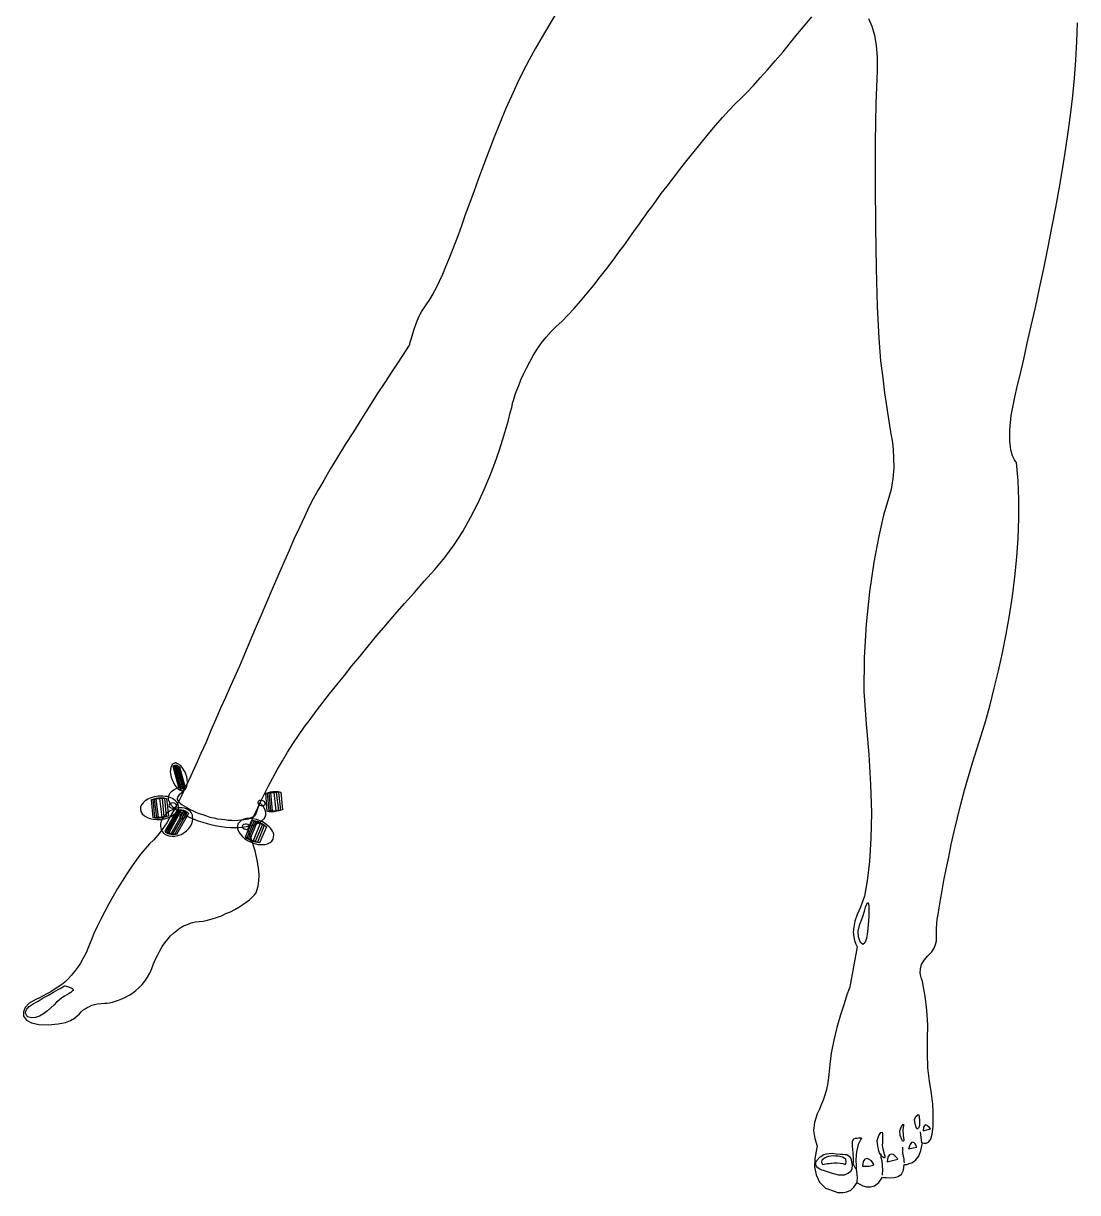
# Model space of a CAD drawing. Extents: x -23 to 78, y -124 to 50.
# Drawn here: x -22.9 to 55.5, y -123.6 to -36.7 of the extents above; entities that cross this region are included whole.
import ezdxf

# ---------------------------------------------------------------- set-up
doc = ezdxf.new("R2010")
doc.units = 0
doc.header["$LTSCALE"] = 25
for name, color, linetype in [('1', 7, 'CONTINUOUS'), ('2', 7, 'CONTINUOUS'), ('7', 7, 'CONTINUOUS')]:
    doc.layers.add(name, color=color, linetype=linetype)

msp = doc.modelspace()

# ---------------------------------------------------------------- linework, layer by layer
at = {"layer": '1', "linetype": 'CONTINUOUS'}
for points in [[(16.856, -35.731), (16.257, -36.736), (15.692, -37.688), (15.163, -38.587), (14.704, -39.416), (14.263, -40.245), (13.84, -41.127), (13.399, -42.097), (12.958, -43.085), (12.535, -44.108), (12.111, -45.149), (11.706, -46.206), (11.318, -47.23), (10.947, -48.235), (10.595, -49.205), (10.259, -50.122), (9.942, -50.986), (9.678, -51.745), (9.431, -52.433), (9.219, -52.997), (9.043, -53.438), (8.76, -54.144), (8.496, -54.779), (8.267, -55.36), (8.038, -55.872), (7.808, -56.348), (7.561, -56.789), (7.314, -57.212), (7.032, -57.618), (6.75, -58.059), (6.503, -58.535), (6.291, -59.029), (6.115, -59.505), (5.991, -59.928), (5.886, -60.264), (5.832, -60.493), (5.815, -60.581), (5.744, -60.669), (5.568, -60.951), (5.303, -61.375), (4.933, -61.939), (4.492, -62.61), (3.98, -63.386), (3.434, -64.232), (2.852, -65.131), (2.252, -66.084), (1.652, -67.037), (1.053, -67.989), (0.471, -68.923), (-0.059, -69.823), (-0.552, -70.652), (-0.975, -71.393), (-1.328, -72.028), (-1.645, -72.645), (-1.981, -73.368), (-2.351, -74.144), (-2.739, -74.973), (-3.127, -75.873), (-3.533, -76.79), (-3.956, -77.76), (-4.379, -78.73), (-4.803, -79.717), (-5.226, -80.705), (-5.632, -81.675), (-6.038, -82.628), (-6.443, -83.563), (-6.814, -84.444), (-7.184, -85.273), (-7.519, -86.032), (-7.854, -86.79), (-8.207, -87.584), (-8.559, -88.395), (-8.93, -89.242), (-9.283, -90.088), (-9.671, -90.952), (-10.041, -91.782), (-10.411, -92.61), (-10.782, -93.404), (-11.152, -94.145), (-11.505, -94.868), (-11.875, -95.503), (-12.21, -96.102), (-12.546, -96.597), (-12.863, -97.02), (-13.181, -97.355), (-13.498, -97.654), (-13.815, -98.025), (-14.15, -98.43), (-14.486, -98.872), (-14.838, -99.365), (-15.173, -99.877), (-15.526, -100.424), (-15.861, -100.97), (-16.197, -101.535), (-16.514, -102.117), (-16.814, -102.681), (-17.113, -103.246), (-17.378, -103.792), (-17.625, -104.321), (-17.837, -104.833), (-18.03, -105.309), (-18.207, -105.75), (-18.418, -106.138), (-18.613, -106.509), (-18.842, -106.844), (-19.054, -107.144), (-19.301, -107.425), (-19.548, -107.691), (-19.794, -107.92), (-20.041, -108.131), (-20.306, -108.308), (-20.57, -108.484), (-20.835, -108.66), (-21.117, -108.801), (-21.4, -108.943), (-21.664, -109.084), (-21.946, -109.207), (-22.422, -109.489), (-22.722, -109.807), (-22.863, -110.142), (-22.845, -110.459), (-22.634, -110.741), (-22.264, -110.953), (-21.717, -111.076), (-20.994, -111.095), (-20.288, -111.024), (-19.741, -110.918), (-19.353, -110.777), (-19.054, -110.6), (-18.86, -110.442), (-18.701, -110.283), (-18.577, -110.142), (-18.436, -110.019), (-18.278, -109.912), (-18.119, -109.824), (-17.96, -109.736), (-17.784, -109.648), (-17.572, -109.595), (-17.361, -109.542), (-17.096, -109.507), (-16.814, -109.489), (-16.655, -109.489), (-16.461, -109.454), (-16.249, -109.419), (-16.02, -109.348), (-15.791, -109.277), (-15.544, -109.172), (-15.279, -109.048), (-15.015, -108.907), (-14.768, -108.748), (-14.503, -108.555), (-14.274, -108.343), (-14.045, -108.113), (-13.833, -107.849), (-13.639, -107.567), (-13.462, -107.249), (-13.322, -106.915), (-13.198, -106.561), (-13.039, -106.227), (-12.881, -105.909), (-12.722, -105.592), (-12.546, -105.292), (-12.351, -105.009), (-12.14, -104.745), (-11.928, -104.498), (-11.699, -104.286), (-11.452, -104.092), (-11.205, -103.898), (-10.958, -103.757), (-10.676, -103.634), (-10.394, -103.528), (-10.111, -103.457), (-9.811, -103.422), (-9.494, -103.387), (-9.177, -103.316), (-8.842, -103.228), (-8.507, -103.122), (-8.154, -102.998), (-7.819, -102.84), (-7.483, -102.699), (-7.148, -102.522), (-6.848, -102.346), (-6.567, -102.17), (-6.302, -101.993), (-6.072, -101.817), (-5.861, -101.623), (-5.702, -101.446), (-5.579, -101.288), (-5.508, -101.129), (-5.42, -100.794), (-5.367, -100.406), (-5.35, -99.965), (-5.384, -99.436), (-5.491, -98.854), (-5.65, -98.166), (-5.879, -97.408), (-6.178, -96.543), (-6.16, -96.49), (-6.09, -96.35), (-5.984, -96.121), (-5.843, -95.803), (-5.667, -95.415), (-5.455, -94.974), (-5.226, -94.48), (-4.944, -93.933), (-4.644, -93.351), (-4.327, -92.751), (-3.991, -92.117), (-3.621, -91.482), (-3.233, -90.847), (-2.845, -90.212), (-2.422, -89.594), (-1.999, -88.995), (-1.557, -88.412), (-1.099, -87.795), (-0.605, -87.16), (-0.111, -86.508), (0.418, -85.838), (0.983, -85.15), (1.547, -84.427), (2.147, -83.704), (2.764, -82.963), (3.399, -82.187), (4.069, -81.411), (4.739, -80.617), (5.444, -79.805), (6.186, -78.977), (6.926, -78.13), (7.702, -77.284), (8.46, -76.384), (9.148, -75.432), (9.783, -74.444), (10.366, -73.404), (10.895, -72.381), (11.371, -71.34), (11.794, -70.334), (12.165, -69.365), (12.482, -68.447), (12.764, -67.601), (12.993, -66.842), (13.17, -66.172), (13.311, -65.643), (13.417, -65.238), (13.47, -64.973), (13.487, -64.884), (13.505, -64.849), (13.54, -64.726), (13.593, -64.532), (13.681, -64.267), (13.805, -63.95), (13.946, -63.597), (14.105, -63.191), (14.298, -62.768), (14.51, -62.31), (14.757, -61.851), (15.022, -61.375), (15.304, -60.899), (15.621, -60.44), (15.974, -60.016), (16.345, -59.593), (16.733, -59.223), (17.156, -58.835), (17.597, -58.376), (18.056, -57.883), (18.532, -57.336), (19.025, -56.753), (19.52, -56.154), (19.996, -55.537), (20.489, -54.92), (20.948, -54.302), (21.389, -53.703), (21.812, -53.138), (22.2, -52.592), (22.553, -52.097), (22.853, -51.674), (23.117, -51.304), (23.329, -51.004), (23.54, -50.704), (23.822, -50.334), (24.157, -49.875), (24.528, -49.346), (24.968, -48.782), (25.427, -48.182), (25.921, -47.547), (26.432, -46.877), (26.962, -46.224), (27.508, -45.554), (28.038, -44.901), (28.567, -44.284), (29.078, -43.702), (29.572, -43.155), (30.03, -42.679), (30.454, -42.256), (30.877, -41.833), (31.371, -41.321), (31.882, -40.757), (32.429, -40.139), (32.994, -39.487), (33.575, -38.817), (34.14, -38.129), (34.686, -37.459), (35.215, -36.807), (35.71, -36.207)], [(39.925, -36.331), (40.172, -36.895), (40.366, -37.583), (40.489, -38.34), (40.56, -39.222), (40.56, -40.227), (40.472, -42.644), (40.418, -45.501), (40.418, -48.623), (40.436, -51.816), (40.489, -54.92), (40.577, -57.741), (40.684, -60.087), (40.824, -61.78), (40.983, -63.032), (41.124, -64.144), (41.265, -65.114), (41.389, -65.925), (41.494, -66.578), (41.565, -67.054), (41.618, -67.336), (41.636, -67.442), (41.653, -67.547), (41.706, -67.883), (41.759, -68.359), (41.794, -68.994), (41.812, -69.717), (41.741, -70.511), (41.618, -71.34), (41.371, -72.169), (41.036, -73.245), (40.684, -74.797), (40.33, -76.719), (40.013, -78.941), (39.749, -81.34), (39.608, -83.827), (39.59, -86.331), (39.749, -88.73), (39.96, -91.023), (40.084, -93.246), (40.137, -95.344), (40.101, -97.249), (40.013, -98.96), (39.837, -100.406), (39.625, -101.553), (39.343, -102.346), (39.078, -102.91), (38.92, -103.404), (38.831, -103.845), (38.796, -104.216), (38.831, -104.551), (38.884, -104.833), (38.973, -105.097), (39.078, -105.309), (38.532, -108.272), (38.478, -108.431), (38.32, -108.872), (38.108, -109.542), (37.844, -110.353), (37.579, -111.288), (37.35, -112.24), (37.156, -113.193), (37.05, -114.058), (36.979, -114.798), (36.909, -115.415), (36.803, -115.91), (36.679, -116.332), (36.556, -116.703), (36.415, -117.038), (36.274, -117.373), (36.115, -117.708), (35.903, -118.361), (35.851, -118.961), (35.939, -119.543), (36.115, -120.125), (36.08, -120.248), (36.009, -120.601), (35.939, -121.077), (35.921, -121.659), (36.027, -122.241), (36.274, -122.788), (36.733, -123.229), (37.456, -123.493), (37.509, -123.511), (37.632, -123.546), (37.826, -123.564), (38.055, -123.564), (38.32, -123.511), (38.602, -123.387), (38.849, -123.158), (39.078, -122.823), (39.131, -122.858), (39.272, -122.946), (39.502, -123.053), (39.766, -123.123), (40.066, -123.141), (40.384, -123.053), (40.684, -122.823), (40.965, -122.418), (41.036, -122.435), (41.23, -122.453), (41.512, -122.47), (41.83, -122.453), (42.129, -122.365), (42.377, -122.188), (42.535, -121.889), (42.57, -121.465), (42.624, -121.465), (42.765, -121.465), (42.958, -121.412), (43.205, -121.324), (43.434, -121.13), (43.664, -120.847), (43.823, -120.425), (43.929, -119.86), (43.964, -119.878), (44.069, -119.895), (44.211, -119.895), (44.387, -119.807), (44.546, -119.595), (44.669, -119.225), (44.74, -118.661), (44.74, -117.832), (44.74, -117.602), (44.705, -117.003), (44.616, -116.191), (44.457, -115.274), (44.334, -114.304), (44.299, -113.228), (44.317, -112.152), (44.334, -111.095), (44.264, -110.019), (44.14, -108.977), (43.999, -108.184), (43.929, -107.867), (43.911, -107.813), (43.858, -107.691), (43.805, -107.479), (43.77, -107.232), (43.788, -106.932), (43.876, -106.615), (44.052, -106.297), (44.334, -105.98), (44.634, -105.68), (44.81, -105.415), (44.916, -105.133), (44.969, -104.868), (44.969, -104.586), (44.969, -104.269), (44.969, -103.933), (45.004, -103.545), (45.04, -103.281), (45.093, -102.893), (45.181, -102.399), (45.269, -101.817), (45.392, -101.129), (45.533, -100.371), (45.692, -99.542), (45.886, -98.642), (46.08, -97.707), (46.292, -96.738), (46.539, -95.732), (46.786, -94.709), (47.051, -93.669), (47.351, -92.646), (47.65, -91.623), (47.968, -90.618), (48.303, -89.594), (48.637, -88.483), (48.955, -87.319), (49.273, -86.084), (49.59, -84.797), (49.89, -83.456), (50.155, -82.081), (50.401, -80.688), (50.631, -79.259), (50.807, -77.813), (50.948, -76.366), (51.054, -74.938), (51.107, -73.492), (51.107, -72.081), (51.054, -70.687), (50.931, -69.329), (50.878, -69.277), (50.772, -69.118), (50.631, -68.835), (50.507, -68.377), (50.419, -67.742), (50.419, -66.895), (50.525, -65.819), (50.789, -64.479), (50.983, -63.667), (51.213, -62.715), (51.46, -61.639), (51.724, -60.458), (52.024, -59.17), (52.324, -57.812), (52.624, -56.383), (52.941, -54.92), (53.241, -53.42), (53.541, -51.886), (53.84, -50.369), (54.106, -48.87), (54.37, -47.406), (54.599, -45.977), (54.793, -44.619), (54.97, -43.331), (55.111, -42.079), (55.234, -40.774), (55.34, -39.434), (55.411, -38.058), (55.463, -36.648)], [(-11.275, -91.923), (-10.852, -93.457), (-10.887, -93.493), (-10.994, -93.563), (-11.152, -93.581), (-11.311, -93.457), (-11.734, -91.905), (-11.699, -91.87), (-11.611, -91.799), (-11.47, -91.799), (-11.275, -91.923)], [(-3.727, -93.81), (-3.603, -95.115), (-3.639, -95.133), (-3.727, -95.15), (-3.868, -95.203), (-4.044, -95.238), (-4.22, -95.274), (-4.415, -95.291), (-4.591, -95.274), (-4.75, -95.221), (-4.856, -93.898), (-4.838, -93.881), (-4.75, -93.863), (-4.644, -93.827), (-4.503, -93.792), (-4.327, -93.757), (-4.132, -93.757), (-3.939, -93.757), (-3.727, -93.81)], [(-12.228, -94.286), (-12.087, -95.591), (-12.122, -95.609), (-12.21, -95.626), (-12.351, -95.679), (-12.528, -95.714), (-12.705, -95.75), (-12.898, -95.767), (-13.074, -95.75), (-13.233, -95.697), (-13.357, -94.374), (-13.339, -94.357), (-13.251, -94.339), (-13.145, -94.303), (-13.004, -94.269), (-12.827, -94.233), (-12.634, -94.233), (-12.439, -94.233), (-12.228, -94.286)], [(-10.606, -95.397), (-11.487, -96.949), (-11.522, -96.949), (-11.611, -96.967), (-11.734, -96.967), (-11.875, -96.949), (-12.017, -96.931), (-12.158, -96.897), (-12.263, -96.808), (-12.317, -96.702), (-11.417, -95.15), (-11.399, -95.15), (-11.329, -95.133), (-11.223, -95.133), (-11.099, -95.133), (-10.958, -95.15), (-10.835, -95.203), (-10.711, -95.274), (-10.606, -95.397)], [(-4.803, -96.385), (-5.314, -97.584), (-5.35, -97.584), (-5.455, -97.566), (-5.596, -97.531), (-5.755, -97.478), (-5.931, -97.425), (-6.108, -97.337), (-6.267, -97.249), (-6.372, -97.126), (-5.843, -95.909), (-5.808, -95.909), (-5.738, -95.926), (-5.614, -95.944), (-5.473, -95.979), (-5.314, -96.05), (-5.138, -96.138), (-4.962, -96.243), (-4.803, -96.385)], [(39.343, -104.974), (39.29, -104.868), (39.184, -104.569), (39.149, -104.145), (39.272, -103.616), (39.396, -103.316), (39.519, -102.981), (39.625, -102.646), (39.713, -102.346), (39.801, -102.134), (39.854, -102.011), (39.907, -102.029), (39.942, -102.205), (39.96, -102.576), (39.942, -103.069), (39.907, -103.634), (39.854, -104.198), (39.766, -104.674), (39.642, -105.009), (39.502, -105.133), (39.343, -104.974)], [(-22.546, -110.495), (-22.564, -110.477), (-22.616, -110.424), (-22.669, -110.336), (-22.705, -110.23), (-22.687, -110.089), (-22.599, -109.931), (-22.422, -109.736), (-22.14, -109.542), (-21.77, -109.331), (-21.382, -109.101), (-20.994, -108.889), (-20.624, -108.678), (-20.288, -108.484), (-20.024, -108.343), (-19.865, -108.237), (-19.794, -108.201), (-19.759, -108.201), (-19.689, -108.22), (-19.582, -108.255), (-19.46, -108.29), (-19.336, -108.343), (-19.248, -108.396), (-19.177, -108.467), (-19.177, -108.537), (-19.23, -108.608), (-19.336, -108.696), (-19.46, -108.784), (-19.636, -108.872), (-19.812, -108.977), (-20.006, -109.101), (-20.2, -109.26), (-20.394, -109.419), (-20.588, -109.613), (-20.835, -109.842), (-21.082, -110.071), (-21.364, -110.283), (-21.664, -110.459), (-21.964, -110.565), (-22.264, -110.583), (-22.546, -110.495)], [(43.523, -118.837), (43.47, -118.714), (43.382, -118.449), (43.346, -118.131), (43.452, -117.902), (43.593, -117.796), (43.664, -117.779), (43.681, -117.902), (43.717, -118.238), (43.717, -118.59), (43.646, -118.767), (43.558, -118.819), (43.523, -118.837)], [(42.447, -119.719), (42.394, -119.613), (42.288, -119.331), (42.253, -118.978), (42.377, -118.643), (42.517, -118.484), (42.517, -118.608), (42.482, -118.89), (42.5, -119.313), (42.553, -119.631), (42.535, -119.754), (42.482, -119.737), (42.447, -119.719)], [(43.981, -118.978), (44.528, -118.837), (44.511, -118.802), (44.457, -118.731), (44.369, -118.643), (44.281, -118.573), (44.193, -118.537), (44.105, -118.59), (44.017, -118.714), (43.981, -118.978)], [(38.796, -121.412), (38.814, -121.306), (38.814, -121.024), (38.796, -120.601), (38.743, -120.125), (38.726, -119.754), (38.831, -119.578), (38.955, -119.525), (39.008, -119.525), (39.025, -119.525), (39.096, -119.507), (39.184, -119.49), (39.272, -119.49), (39.361, -119.49), (39.396, -119.525), (39.396, -119.56), (39.343, -119.649), (39.166, -120.001), (39.043, -120.53), (38.99, -121.113), (39.008, -121.606), (39.008, -121.8), (38.937, -121.712), (38.831, -121.518), (38.796, -121.412)], [(40.754, -120.601), (40.701, -120.459), (40.613, -120.107), (40.577, -119.683), (40.684, -119.313), (40.842, -119.102), (40.93, -119.066), (40.965, -119.207), (40.965, -119.525), (40.965, -119.842), (40.948, -120.071), (40.983, -120.301), (41.089, -120.671), (41.142, -120.847), (41.142, -120.954), (41.106, -121.006), (41.054, -120.989), (40.983, -120.936), (40.895, -120.83), (40.824, -120.725), (40.754, -120.601)], [(42.905, -120.319), (43.523, -120.195), (43.505, -120.16), (43.47, -120.071), (43.4, -119.949), (43.329, -119.86), (43.223, -119.807), (43.117, -119.842), (43.012, -120.001), (42.905, -120.319)], [(43.893, -119.86), (43.788, -119.049)], [(36.309, -120.936), (36.327, -120.918), (36.379, -120.883), (36.486, -120.813), (36.609, -120.742), (36.785, -120.689), (36.997, -120.654), (37.244, -120.636), (37.526, -120.671), (37.809, -120.707), (38.02, -120.707), (38.197, -120.725), (38.32, -120.742), (38.426, -120.795), (38.514, -120.883), (38.602, -121.042), (38.673, -121.271), (38.708, -121.535), (38.69, -121.8), (38.585, -122.011), (38.39, -122.153), (38.108, -122.259), (37.72, -122.259), (37.244, -122.153), (36.645, -121.941), (36.591, -121.923), (36.468, -121.889), (36.309, -121.818), (36.15, -121.712), (36.027, -121.571), (35.991, -121.412), (36.062, -121.201), (36.309, -120.936)], [(40.965, -122.277), (40.965, -122.17), (40.983, -121.889), (40.965, -121.553), (40.93, -121.235), (40.877, -120.989), (40.86, -120.813), (40.86, -120.707), (40.86, -120.671)], [(41.301, -121.271), (42.112, -121.077), (42.077, -121.042), (42.006, -120.954), (41.882, -120.83), (41.759, -120.742), (41.618, -120.707), (41.477, -120.759), (41.371, -120.936), (41.301, -121.271)], [(42.606, -121.342), (42.588, -121.254), (42.57, -121.077), (42.535, -120.865), (42.5, -120.725), (42.482, -120.601), (42.482, -120.425), (42.482, -120.266), (42.482, -120.195)], [(36.856, -121.412), (36.891, -121.412), (37.015, -121.394), (37.173, -121.377), (37.367, -121.359), (37.597, -121.359), (37.809, -121.377), (38.02, -121.412), (38.197, -121.465), (38.232, -121.394), (38.267, -121.254), (38.232, -121.077), (38.002, -120.936), (37.826, -120.883), (37.65, -120.865), (37.473, -120.847), (37.297, -120.83), (37.121, -120.847), (36.962, -120.883), (36.803, -120.936), (36.645, -121.006), (36.45, -121.165), (36.433, -121.306), (36.486, -121.412), (36.521, -121.465), (36.856, -121.412)], [(39.484, -121.606), (39.502, -121.606), (39.572, -121.606), (39.678, -121.606), (39.801, -121.589), (39.942, -121.589), (40.066, -121.571), (40.189, -121.553), (40.278, -121.535), (40.313, -121.465), (40.242, -121.342), (40.137, -121.201), (39.978, -121.095), (39.819, -121.024), (39.66, -121.077), (39.537, -121.254), (39.484, -121.606)], [(39.078, -122.753), (39.096, -122.682), (39.114, -122.488), (39.096, -122.188), (39.043, -121.818)]]:
    msp.add_lwpolyline(points, dxfattribs=at)
at = {"layer": '2', "linetype": 'CONTINUOUS'}
for points in [[(-11.346, -91.905), (-10.905, -93.475), (-10.941, -93.51), (-11.029, -93.545), (-11.134, -93.563), (-11.258, -93.475), (-11.699, -91.887), (-11.663, -91.87), (-11.593, -91.817), (-11.487, -91.817), (-11.346, -91.905)], [(-11.417, -91.887), (-10.975, -93.493), (-10.994, -93.51), (-11.046, -93.545), (-11.117, -93.545), (-11.205, -93.475), (-11.646, -91.887), (-11.629, -91.87), (-11.575, -91.852), (-11.505, -91.852), (-11.417, -91.887)], [(-11.134, -93.475), (-11.593, -91.87), (-11.505, -91.87), (-11.029, -93.51), (-11.046, -93.527), (-11.064, -93.527), (-11.099, -93.527), (-11.134, -93.475)], [(-3.903, -93.827), (-3.762, -95.15), (-3.78, -95.15), (-3.85, -95.186), (-3.956, -95.203), (-4.08, -95.238), (-4.22, -95.256), (-4.362, -95.256), (-4.503, -95.238), (-4.608, -95.203), (-4.732, -93.881), (-4.715, -93.881), (-4.662, -93.863), (-4.574, -93.827), (-4.45, -93.81), (-4.327, -93.792), (-4.186, -93.792), (-4.044, -93.792), (-3.903, -93.827)], [(-4.08, -93.827), (-3.921, -95.167), (-3.939, -95.167), (-3.974, -95.186), (-4.044, -95.203), (-4.132, -95.238), (-4.22, -95.238), (-4.309, -95.256), (-4.397, -95.238), (-4.468, -95.203), (-4.608, -93.863), (-4.591, -93.863), (-4.556, -93.845), (-4.485, -93.827), (-4.415, -93.81), (-4.327, -93.81), (-4.238, -93.81), (-4.15, -93.81), (-4.08, -93.827)], [(-12.387, -94.286), (-12.246, -95.609), (-12.263, -95.626), (-12.334, -95.644), (-12.439, -95.679), (-12.563, -95.697), (-12.705, -95.732), (-12.845, -95.732), (-12.986, -95.714), (-13.093, -95.679), (-13.233, -94.357), (-13.215, -94.357), (-13.145, -94.321), (-13.057, -94.303), (-12.951, -94.269), (-12.81, -94.251), (-12.669, -94.251), (-12.528, -94.251), (-12.387, -94.286)], [(-12.563, -94.286), (-12.422, -95.644), (-12.439, -95.644), (-12.475, -95.662), (-12.546, -95.679), (-12.634, -95.697), (-12.722, -95.714), (-12.81, -95.714), (-12.881, -95.714), (-12.951, -95.679), (-13.11, -94.339), (-13.093, -94.339), (-13.057, -94.321), (-12.986, -94.303), (-12.916, -94.286), (-12.827, -94.286), (-12.722, -94.269), (-12.634, -94.269), (-12.563, -94.286)], [(-12.827, -95.662), (-12.986, -94.321), (-12.739, -94.286), (-12.581, -95.662), (-12.616, -95.679), (-12.669, -95.697), (-12.757, -95.697), (-12.827, -95.662)], [(-4.344, -95.203), (-4.485, -93.845), (-4.256, -93.827), (-4.097, -95.203), (-4.115, -95.221), (-4.186, -95.221), (-4.274, -95.238), (-4.344, -95.203)], [(-10.711, -95.344), (-11.611, -96.931), (-11.629, -96.931), (-11.699, -96.931), (-11.787, -96.931), (-11.893, -96.931), (-11.999, -96.914), (-12.105, -96.878), (-12.175, -96.826), (-12.228, -96.738), (-11.311, -95.167), (-11.293, -95.167), (-11.241, -95.15), (-11.17, -95.15), (-11.064, -95.15), (-10.975, -95.167), (-10.87, -95.203), (-10.782, -95.256), (-10.711, -95.344)], [(-10.835, -95.291), (-11.751, -96.897), (-11.805, -96.897), (-11.928, -96.914), (-12.051, -96.878), (-12.122, -96.773), (-11.223, -95.167), (-11.17, -95.167), (-11.046, -95.186), (-10.923, -95.221), (-10.835, -95.291)], [(-12.034, -96.808), (-11.134, -95.186), (-10.941, -95.238), (-11.875, -96.878), (-11.893, -96.878), (-11.946, -96.878), (-12.017, -96.861), (-12.034, -96.808)], [(-4.962, -96.297), (-5.473, -97.531), (-5.508, -97.531), (-5.579, -97.514), (-5.684, -97.496), (-5.808, -97.461), (-5.931, -97.408), (-6.055, -97.337), (-6.178, -97.266), (-6.249, -97.178), (-5.72, -95.962), (-5.702, -95.962), (-5.632, -95.979), (-5.543, -95.997), (-5.438, -96.014), (-5.314, -96.067), (-5.191, -96.121), (-5.067, -96.209), (-4.962, -96.297)], [(-5.103, -96.226), (-5.632, -97.478), (-5.702, -97.461), (-5.843, -97.425), (-6.02, -97.355), (-6.126, -97.249), (-5.596, -95.997), (-5.543, -96.014), (-5.402, -96.05), (-5.244, -96.138), (-5.103, -96.226)], [(-6.002, -97.302), (-5.491, -96.05), (-5.262, -96.138), (-5.79, -97.425), (-5.826, -97.425), (-5.879, -97.408), (-5.949, -97.373), (-6.002, -97.302)]]:
    msp.add_lwpolyline(points, dxfattribs=at)
at = {"layer": '7', "linetype": 'CONTINUOUS'}
for points in [[(16.856, -35.731), (16.257, -36.736), (15.692, -37.688), (15.163, -38.587), (14.704, -39.416), (14.263, -40.245), (13.84, -41.127), (13.399, -42.097), (12.958, -43.085), (12.535, -44.108), (12.111, -45.149), (11.706, -46.206), (11.318, -47.23), (10.947, -48.235), (10.595, -49.205), (10.259, -50.122), (9.942, -50.986), (9.678, -51.745), (9.431, -52.433), (9.219, -52.997), (9.043, -53.438), (8.76, -54.144), (8.496, -54.779), (8.267, -55.36), (8.038, -55.872), (7.808, -56.348), (7.561, -56.789), (7.314, -57.212), (7.032, -57.618), (6.75, -58.059), (6.503, -58.535), (6.291, -59.029), (6.115, -59.505), (5.991, -59.928), (5.886, -60.264), (5.832, -60.493), (5.815, -60.581), (5.744, -60.669), (5.568, -60.951), (5.303, -61.375), (4.933, -61.939), (4.492, -62.61), (3.98, -63.386), (3.434, -64.232), (2.852, -65.131), (2.252, -66.084), (1.652, -67.037), (1.053, -67.989), (0.471, -68.923), (-0.059, -69.823), (-0.552, -70.652), (-0.975, -71.393), (-1.328, -72.028), (-1.645, -72.645), (-1.981, -73.368), (-2.351, -74.144), (-2.739, -74.973), (-3.127, -75.873), (-3.533, -76.79), (-3.956, -77.76), (-4.379, -78.73), (-4.803, -79.717), (-5.226, -80.705), (-5.632, -81.675), (-6.038, -82.628), (-6.443, -83.563), (-6.814, -84.444), (-7.184, -85.273), (-7.519, -86.032), (-7.854, -86.79), (-8.207, -87.584), (-8.559, -88.395), (-8.93, -89.242), (-9.283, -90.088), (-9.671, -90.952), (-10.041, -91.782), (-10.411, -92.61), (-10.782, -93.404), (-11.152, -94.145), (-11.505, -94.868), (-11.875, -95.503), (-12.21, -96.102), (-12.546, -96.597), (-12.863, -97.02), (-13.181, -97.355), (-13.498, -97.654), (-13.815, -98.025), (-14.15, -98.43), (-14.486, -98.872), (-14.838, -99.365), (-15.173, -99.877), (-15.526, -100.424), (-15.861, -100.97), (-16.197, -101.535), (-16.514, -102.117), (-16.814, -102.681), (-17.113, -103.246), (-17.378, -103.792), (-17.625, -104.321), (-17.837, -104.833), (-18.03, -105.309), (-18.207, -105.75), (-18.418, -106.138), (-18.613, -106.509), (-18.842, -106.844), (-19.054, -107.144), (-19.301, -107.425), (-19.548, -107.691), (-19.794, -107.92), (-20.041, -108.131), (-20.306, -108.308), (-20.57, -108.484), (-20.835, -108.66), (-21.117, -108.801), (-21.4, -108.943), (-21.664, -109.084), (-21.946, -109.207), (-22.422, -109.489), (-22.722, -109.807), (-22.863, -110.142), (-22.845, -110.459), (-22.634, -110.741), (-22.264, -110.953), (-21.717, -111.076), (-20.994, -111.095), (-20.288, -111.024), (-19.741, -110.918), (-19.353, -110.777), (-19.054, -110.6), (-18.86, -110.442), (-18.701, -110.283), (-18.577, -110.142), (-18.436, -110.019), (-18.278, -109.912), (-18.119, -109.824), (-17.96, -109.736), (-17.784, -109.648), (-17.572, -109.595), (-17.361, -109.542), (-17.096, -109.507), (-16.814, -109.489), (-16.655, -109.489), (-16.461, -109.454), (-16.249, -109.419), (-16.02, -109.348), (-15.791, -109.277), (-15.544, -109.172), (-15.279, -109.048), (-15.015, -108.907), (-14.768, -108.748), (-14.503, -108.555), (-14.274, -108.343), (-14.045, -108.113), (-13.833, -107.849), (-13.639, -107.567), (-13.462, -107.249), (-13.322, -106.915), (-13.198, -106.561), (-13.039, -106.227), (-12.881, -105.909), (-12.722, -105.592), (-12.546, -105.292), (-12.351, -105.009), (-12.14, -104.745), (-11.928, -104.498), (-11.699, -104.286), (-11.452, -104.092), (-11.205, -103.898), (-10.958, -103.757), (-10.676, -103.634), (-10.394, -103.528), (-10.111, -103.457), (-9.811, -103.422), (-9.494, -103.387), (-9.177, -103.316), (-8.842, -103.228), (-8.507, -103.122), (-8.154, -102.998), (-7.819, -102.84), (-7.483, -102.699), (-7.148, -102.522), (-6.848, -102.346), (-6.567, -102.17), (-6.302, -101.993), (-6.072, -101.817), (-5.861, -101.623), (-5.702, -101.446), (-5.579, -101.288), (-5.508, -101.129), (-5.42, -100.794), (-5.367, -100.406), (-5.35, -99.965), (-5.384, -99.436), (-5.491, -98.854), (-5.65, -98.166), (-5.879, -97.408), (-6.178, -96.543), (-6.16, -96.49), (-6.09, -96.35), (-5.984, -96.121), (-5.843, -95.803), (-5.667, -95.415), (-5.455, -94.974), (-5.226, -94.48), (-4.944, -93.933), (-4.644, -93.351), (-4.327, -92.751), (-3.991, -92.117), (-3.621, -91.482), (-3.233, -90.847), (-2.845, -90.212), (-2.422, -89.594), (-1.999, -88.995), (-1.557, -88.412), (-1.099, -87.795), (-0.605, -87.16), (-0.111, -86.508), (0.418, -85.838), (0.983, -85.15), (1.547, -84.427), (2.147, -83.704), (2.764, -82.963), (3.399, -82.187), (4.069, -81.411), (4.739, -80.617), (5.444, -79.805), (6.186, -78.977), (6.926, -78.13), (7.702, -77.284), (8.46, -76.384), (9.148, -75.432), (9.783, -74.444), (10.366, -73.404), (10.895, -72.381), (11.371, -71.34), (11.794, -70.334), (12.165, -69.365), (12.482, -68.447), (12.764, -67.601), (12.993, -66.842), (13.17, -66.172), (13.311, -65.643), (13.417, -65.238), (13.47, -64.973), (13.487, -64.884), (13.505, -64.849), (13.54, -64.726), (13.593, -64.532), (13.681, -64.267), (13.805, -63.95), (13.946, -63.597), (14.105, -63.191), (14.298, -62.768), (14.51, -62.31), (14.757, -61.851), (15.022, -61.375), (15.304, -60.899), (15.621, -60.44), (15.974, -60.016), (16.345, -59.593), (16.733, -59.223), (17.156, -58.835), (17.597, -58.376), (18.056, -57.883), (18.532, -57.336), (19.025, -56.753), (19.52, -56.154), (19.996, -55.537), (20.489, -54.92), (20.948, -54.302), (21.389, -53.703), (21.812, -53.138), (22.2, -52.592), (22.553, -52.097), (22.853, -51.674), (23.117, -51.304), (23.329, -51.004), (23.54, -50.704), (23.822, -50.334), (24.157, -49.875), (24.528, -49.346), (24.968, -48.782), (25.427, -48.182), (25.921, -47.547), (26.432, -46.877), (26.962, -46.224), (27.508, -45.554), (28.038, -44.901), (28.567, -44.284), (29.078, -43.702), (29.572, -43.155), (30.03, -42.679), (30.454, -42.256), (30.877, -41.833), (31.371, -41.321), (31.882, -40.757), (32.429, -40.139), (32.994, -39.487), (33.575, -38.817), (34.14, -38.129), (34.686, -37.459), (35.215, -36.807), (35.71, -36.207)], [(39.925, -36.331), (40.172, -36.895), (40.366, -37.583), (40.489, -38.34), (40.56, -39.222), (40.56, -40.227), (40.472, -42.644), (40.418, -45.501), (40.418, -48.623), (40.436, -51.816), (40.489, -54.92), (40.577, -57.741), (40.684, -60.087), (40.824, -61.78), (40.983, -63.032), (41.124, -64.144), (41.265, -65.114), (41.389, -65.925), (41.494, -66.578), (41.565, -67.054), (41.618, -67.336), (41.636, -67.442), (41.653, -67.547), (41.706, -67.883), (41.759, -68.359), (41.794, -68.994), (41.812, -69.717), (41.741, -70.511), (41.618, -71.34), (41.371, -72.169), (41.036, -73.245), (40.684, -74.797), (40.33, -76.719), (40.013, -78.941), (39.749, -81.34), (39.608, -83.827), (39.59, -86.331), (39.749, -88.73), (39.96, -91.023), (40.084, -93.246), (40.137, -95.344), (40.101, -97.249), (40.013, -98.96), (39.837, -100.406), (39.625, -101.553), (39.343, -102.346), (39.078, -102.91), (38.92, -103.404), (38.831, -103.845), (38.796, -104.216), (38.831, -104.551), (38.884, -104.833), (38.973, -105.097), (39.078, -105.309), (38.532, -108.272), (38.478, -108.431), (38.32, -108.872), (38.108, -109.542), (37.844, -110.353), (37.579, -111.288), (37.35, -112.24), (37.156, -113.193), (37.05, -114.058), (36.979, -114.798), (36.909, -115.415), (36.803, -115.91), (36.679, -116.332), (36.556, -116.703), (36.415, -117.038), (36.274, -117.373), (36.115, -117.708), (35.903, -118.361), (35.851, -118.961), (35.939, -119.543), (36.115, -120.125), (36.08, -120.248), (36.009, -120.601), (35.939, -121.077), (35.921, -121.659), (36.027, -122.241), (36.274, -122.788), (36.733, -123.229), (37.456, -123.493), (37.509, -123.511), (37.632, -123.546), (37.826, -123.564), (38.055, -123.564), (38.32, -123.511), (38.602, -123.387), (38.849, -123.158), (39.078, -122.823), (39.131, -122.858), (39.272, -122.946), (39.502, -123.053), (39.766, -123.123), (40.066, -123.141), (40.384, -123.053), (40.684, -122.823), (40.965, -122.418), (41.036, -122.435), (41.23, -122.453), (41.512, -122.47), (41.83, -122.453), (42.129, -122.365), (42.377, -122.188), (42.535, -121.889), (42.57, -121.465), (42.624, -121.465), (42.765, -121.465), (42.958, -121.412), (43.205, -121.324), (43.434, -121.13), (43.664, -120.847), (43.823, -120.425), (43.929, -119.86), (43.964, -119.878), (44.069, -119.895), (44.211, -119.895), (44.387, -119.807), (44.546, -119.595), (44.669, -119.225), (44.74, -118.661), (44.74, -117.832), (44.74, -117.602), (44.705, -117.003), (44.616, -116.191), (44.457, -115.274), (44.334, -114.304), (44.299, -113.228), (44.317, -112.152), (44.334, -111.095), (44.264, -110.019), (44.14, -108.977), (43.999, -108.184), (43.929, -107.867), (43.911, -107.813), (43.858, -107.691), (43.805, -107.479), (43.77, -107.232), (43.788, -106.932), (43.876, -106.615), (44.052, -106.297), (44.334, -105.98), (44.634, -105.68), (44.81, -105.415), (44.916, -105.133), (44.969, -104.868), (44.969, -104.586), (44.969, -104.269), (44.969, -103.933), (45.004, -103.545), (45.04, -103.281), (45.093, -102.893), (45.181, -102.399), (45.269, -101.817), (45.392, -101.129), (45.533, -100.371), (45.692, -99.542), (45.886, -98.642), (46.08, -97.707), (46.292, -96.738), (46.539, -95.732), (46.786, -94.709), (47.051, -93.669), (47.351, -92.646), (47.65, -91.623), (47.968, -90.618), (48.303, -89.594), (48.637, -88.483), (48.955, -87.319), (49.273, -86.084), (49.59, -84.797), (49.89, -83.456), (50.155, -82.081), (50.401, -80.688), (50.631, -79.259), (50.807, -77.813), (50.948, -76.366), (51.054, -74.938), (51.107, -73.492), (51.107, -72.081), (51.054, -70.687), (50.931, -69.329), (50.878, -69.277), (50.772, -69.118), (50.631, -68.835), (50.507, -68.377), (50.419, -67.742), (50.419, -66.895), (50.525, -65.819), (50.789, -64.479), (50.983, -63.667), (51.213, -62.715), (51.46, -61.639), (51.724, -60.458), (52.024, -59.17), (52.324, -57.812), (52.624, -56.383), (52.941, -54.92), (53.241, -53.42), (53.541, -51.886), (53.84, -50.369), (54.106, -48.87), (54.37, -47.406), (54.599, -45.977), (54.793, -44.619), (54.97, -43.331), (55.111, -42.079), (55.234, -40.774), (55.34, -39.434), (55.411, -38.058), (55.463, -36.648)], [(-11.029, -93.704), (-10.835, -93.615), (-10.711, -93.386), (-10.676, -93.069), (-10.729, -92.663), (-10.782, -92.487), (-10.852, -92.328), (-10.941, -92.17), (-11.029, -92.046), (-11.099, -91.958), (-11.17, -91.87), (-11.241, -91.817), (-11.311, -91.746), (-11.382, -91.711), (-11.452, -91.675), (-11.522, -91.64), (-11.593, -91.64), (-11.787, -91.729), (-11.91, -91.958), (-11.946, -92.293), (-11.875, -92.699), (-11.805, -92.91), (-11.717, -93.104), (-11.629, -93.263), (-11.505, -93.422), (-11.399, -93.545), (-11.275, -93.634), (-11.152, -93.686), (-11.029, -93.704)], [(-5.296, -94.603), (-5.085, -94.833), (-4.944, -95.062), (-4.873, -95.291), (-4.873, -95.521), (-4.926, -95.662), (-4.996, -95.803), (-5.12, -95.926), (-5.262, -96.032), (-5.42, -96.138), (-5.614, -96.226), (-5.826, -96.297), (-6.055, -96.35), (-6.319, -96.402), (-6.584, -96.438), (-6.866, -96.455), (-7.166, -96.473), (-7.483, -96.455), (-7.819, -96.438), (-8.154, -96.385), (-8.489, -96.332), (-8.842, -96.261), (-9.177, -96.173), (-9.512, -96.067), (-9.847, -95.962), (-10.164, -95.838), (-10.482, -95.714), (-10.764, -95.574), (-11.029, -95.415), (-11.275, -95.274), (-11.505, -95.115), (-11.699, -94.956), (-11.858, -94.798), (-11.963, -94.621), (-12.051, -94.462), (-12.087, -94.321), (-12.087, -94.162), (-12.034, -94.003), (-11.946, -93.863), (-11.822, -93.739), (-11.663, -93.615), (-11.47, -93.527), (-11.258, -93.439), (-11.029, -93.351), (-10.764, -93.298), (-10.994, -93.792), (-11.152, -93.898), (-11.293, -94.003), (-11.382, -94.145), (-11.434, -94.286), (-11.434, -94.357), (-11.382, -94.445), (-11.311, -94.533), (-11.205, -94.639), (-11.064, -94.745), (-10.905, -94.85), (-10.711, -94.956), (-10.517, -95.079), (-10.288, -95.186), (-10.041, -95.291), (-9.794, -95.397), (-9.53, -95.485), (-9.265, -95.574), (-9, -95.662), (-8.718, -95.732), (-8.436, -95.785), (-8.171, -95.821), (-7.889, -95.855), (-7.642, -95.891), (-7.378, -95.891), (-7.148, -95.909), (-6.919, -95.891), (-6.69, -95.873), (-6.496, -95.855), (-6.302, -95.821), (-6.143, -95.785), (-5.984, -95.732), (-5.861, -95.679), (-5.755, -95.626), (-5.667, -95.555), (-5.596, -95.485), (-5.561, -95.397), (-5.296, -94.603)], [(-11.241, -93.404), (-11.241, -93.439), (-11.241, -93.475), (-11.241, -93.51), (-11.223, -93.545), (-11.205, -93.615), (-11.17, -93.651), (-11.134, -93.686), (-11.082, -93.704), (-11.011, -93.686), (-10.941, -93.634), (-10.887, -93.545), (-10.852, -93.439), (-10.852, -93.334), (-10.887, -93.246), (-10.941, -93.175), (-11.011, -93.139), (-11.082, -93.157), (-11.152, -93.21), (-11.205, -93.298), (-11.241, -93.404)], [(-12.669, -95.838), (-12.387, -95.803), (-12.122, -95.714), (-11.893, -95.626), (-11.699, -95.503), (-11.54, -95.362), (-11.417, -95.203), (-11.346, -95.027), (-11.329, -94.85), (-11.363, -94.709), (-11.452, -94.568), (-11.558, -94.462), (-11.681, -94.357), (-11.787, -94.286), (-11.91, -94.233), (-12.034, -94.18), (-12.175, -94.145), (-12.334, -94.127), (-12.493, -94.11), (-12.669, -94.11), (-12.845, -94.11), (-13.127, -94.162), (-13.392, -94.233), (-13.621, -94.339), (-13.815, -94.462), (-13.974, -94.603), (-14.098, -94.762), (-14.15, -94.938), (-14.168, -95.115), (-14.115, -95.291), (-14.027, -95.433), (-13.869, -95.574), (-13.692, -95.679), (-13.462, -95.767), (-13.215, -95.821), (-12.951, -95.855), (-12.669, -95.838)], [(-11.77, -94.991), (-11.734, -94.991), (-11.699, -94.974), (-11.663, -94.974), (-11.629, -94.956), (-11.575, -94.938), (-11.522, -94.903), (-11.505, -94.85), (-11.487, -94.798), (-11.505, -94.727), (-11.575, -94.657), (-11.663, -94.621), (-11.77, -94.603), (-11.875, -94.621), (-11.963, -94.657), (-12.034, -94.727), (-12.051, -94.798), (-12.034, -94.868), (-11.963, -94.938), (-11.875, -94.974), (-11.77, -94.991)], [(-5.208, -94.815), (-5.173, -94.833), (-5.138, -94.833), (-5.12, -94.833), (-5.085, -94.815), (-5.014, -94.798), (-4.962, -94.779), (-4.908, -94.745), (-4.891, -94.691), (-4.891, -94.621), (-4.944, -94.533), (-5.032, -94.48), (-5.138, -94.445), (-5.244, -94.427), (-5.35, -94.445), (-5.42, -94.498), (-5.455, -94.568), (-5.438, -94.639), (-5.402, -94.709), (-5.314, -94.779), (-5.208, -94.815)], [(-12.069, -97.055), (-11.84, -97.09), (-11.611, -97.09), (-11.382, -97.037), (-11.152, -96.949), (-10.941, -96.843), (-10.746, -96.685), (-10.57, -96.509), (-10.429, -96.314), (-10.358, -96.138), (-10.306, -95.962), (-10.27, -95.785), (-10.288, -95.626), (-10.306, -95.521), (-10.341, -95.415), (-10.394, -95.326), (-10.464, -95.238), (-10.553, -95.167), (-10.658, -95.097), (-10.764, -95.045), (-10.887, -95.009), (-11.099, -94.974), (-11.329, -94.974), (-11.558, -95.027), (-11.787, -95.115), (-11.999, -95.221), (-12.21, -95.379), (-12.369, -95.555), (-12.51, -95.75), (-12.616, -95.962), (-12.669, -96.173), (-12.669, -96.367), (-12.634, -96.561), (-12.546, -96.738), (-12.422, -96.878), (-12.263, -96.985), (-12.069, -97.055)], [(-11.152, -95.415), (-11.17, -95.45), (-11.187, -95.467), (-11.205, -95.503), (-11.223, -95.538), (-11.241, -95.609), (-11.241, -95.662), (-11.241, -95.714), (-11.205, -95.75), (-11.134, -95.785), (-11.046, -95.785), (-10.958, -95.75), (-10.87, -95.679), (-10.799, -95.591), (-10.764, -95.503), (-10.782, -95.415), (-10.817, -95.344), (-10.887, -95.309), (-10.958, -95.309), (-11.064, -95.344), (-11.152, -95.415)], [(-5.949, -97.531), (-5.684, -97.637), (-5.42, -97.69), (-5.155, -97.707), (-4.926, -97.707), (-4.715, -97.654), (-4.538, -97.566), (-4.397, -97.443), (-4.309, -97.302), (-4.274, -97.161), (-4.256, -97.002), (-4.291, -96.861), (-4.362, -96.702), (-4.432, -96.597), (-4.503, -96.49), (-4.608, -96.385), (-4.715, -96.279), (-4.838, -96.191), (-4.962, -96.102), (-5.103, -96.014), (-5.262, -95.944), (-5.526, -95.838), (-5.79, -95.785), (-6.055, -95.767), (-6.284, -95.767), (-6.496, -95.821), (-6.672, -95.909), (-6.814, -96.032), (-6.919, -96.173), (-6.955, -96.35), (-6.955, -96.526), (-6.884, -96.72), (-6.778, -96.897), (-6.619, -97.073), (-6.426, -97.249), (-6.214, -97.408), (-5.949, -97.531)], [(-6.355, -96.561), (-6.319, -96.579), (-6.284, -96.579), (-6.267, -96.579), (-6.231, -96.579), (-6.16, -96.561), (-6.108, -96.526), (-6.055, -96.49), (-6.038, -96.438), (-6.038, -96.367), (-6.09, -96.279), (-6.178, -96.226), (-6.284, -96.191), (-6.39, -96.191), (-6.496, -96.209), (-6.567, -96.261), (-6.602, -96.314), (-6.584, -96.402), (-6.548, -96.473), (-6.46, -96.526), (-6.355, -96.561)]]:
    msp.add_lwpolyline(points, dxfattribs=at)

doc.saveas('drawing.dxf')
